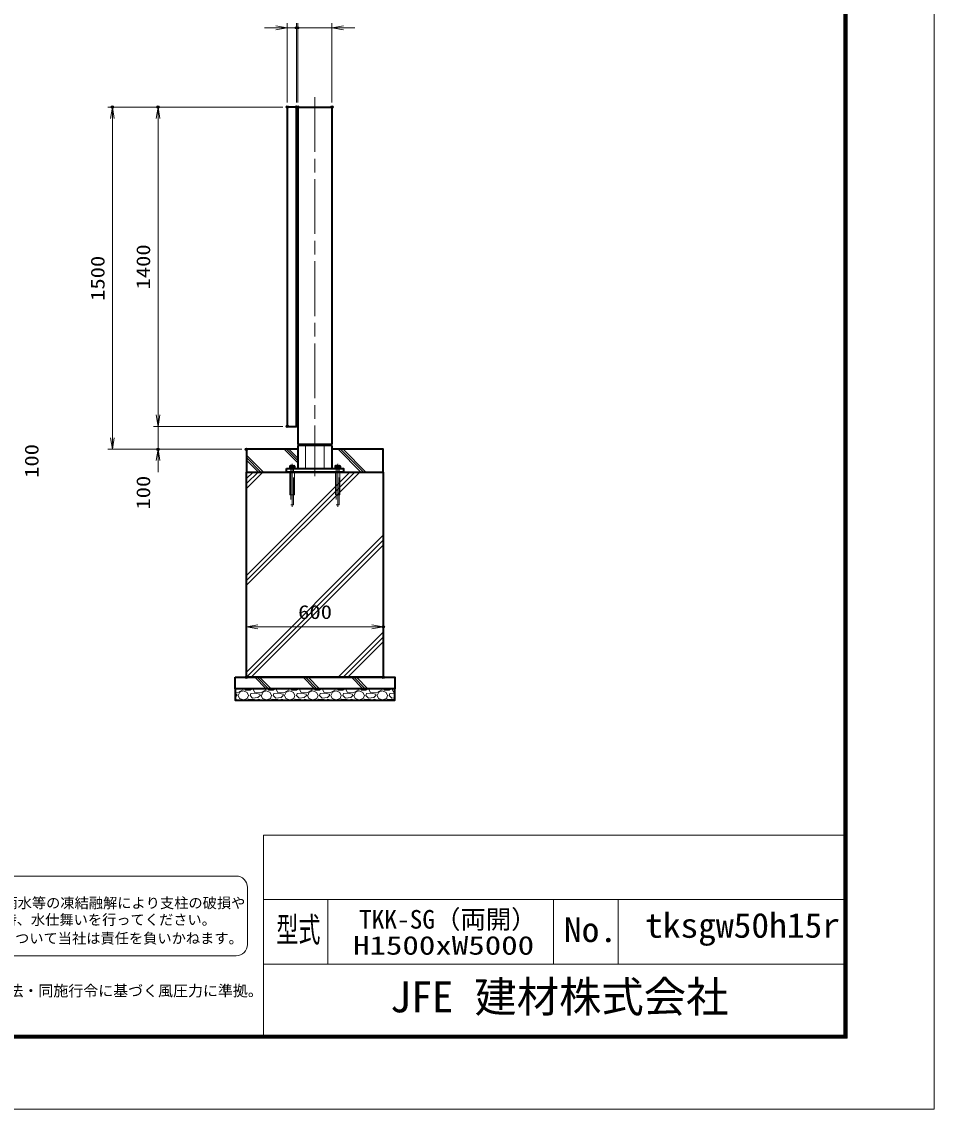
# Model space of a CAD drawing. Units: millimetres, scale not verified. Extents: x -5940 to 5940, y -4200 to 4200.
# Drawn here: x 1939 to 5940, y -4200 to 568 of the extents above; entities that cross this region are included whole.
import ezdxf
from ezdxf.enums import TextEntityAlignment as Align

# ---------------------------------------------------------------- set-up
doc = ezdxf.new("R2010")
doc.units = ezdxf.units.MM
doc.header["$LTSCALE"] = 20
doc.header["$PDMODE"] = 32
doc.header["$PDSIZE"] = 10
doc.linetypes.add('DASHED', pattern=[7.5, 6, -1.5])
doc.linetypes.add('USER1', pattern=[18, 12, -1.5, 3, -1.5])
for name, color, linetype, lineweight in [('0-0_D-TTL', 7, 'Continuous', 18), ('0-1_外形線', 7, 'Continuous', 35), ('0-2_軸線', 200, 'USER1', 15), ('0-4_細線', 2, 'Continuous', 35), ('0-5_寸法線', 4, 'Continuous', 18), ('0-6_0', 7, 'Continuous', 18), ('0-9_隠れ線', 140, 'DASHED', 18), ('0-A_ハッチング', 253, 'Continuous', 13), ('0-F_D-TTL-TXT', 7, 'Continuous', 18)]:
    doc.layers.add(name, color=color, linetype=linetype, lineweight=lineweight)
doc.layers.add('0-7_Defpoints', color=7, linetype='Continuous')
doc.layers.add('1-0_WAKU', color=7, linetype='Continuous')
doc.styles.add('ＭＳ ゴシック', font='')
doc.styles.get('ＭＳ ゴシック').set_extended_font_data('MS Gothic')

# ---------------------------------------------------------------- blocks, each defined once
blk = doc.blocks.new('_Open')
at = {"layer": '0-6_0'}
blk.add_line((-20, 3.333), (0, 0), dxfattribs=at)
blk.add_lwpolyline([(-20, -3.333), (0, 0), (-20, 0)], dxfattribs=at)
blk = doc.blocks.new('_DOTSMALL')
at = {"layer": '0-6_0'}
blk.add_line((-1.25, 0), (1.25, 0), dxfattribs=at)
blk = doc.blocks.new('PROFSP005ACXU6')
at = {"layer": '0-1_外形線'}
for p, q in [((12, 166), (12, 0)), ((199.9, 103.9), (12, 103.9)), ((12, -166), (12, 0)), ((216, 0), (216, 180)), ((199.9, -103.9), (12, -103.9))]:
    blk.add_line(p, q, dxfattribs=at)
for points in [[(108, 207.8), (12, 207.8), (12, 166), (0, 166), (0, 0)], [(108, -207.8), (12, -207.8), (12, -166), (0, -166), (0, 0)], [(216, 180), (199.9, 207.8), (108, 207.8)], [(216, 0), (216, -180), (199.9, -207.8), (108, -207.8)]]:
    blk.add_lwpolyline(points, dxfattribs=at)
for centre, radius, start, end in [((124, 155.9), 92, 325.61587, 34.38413), ((-127.9, 0), 343.9, 342.41211, 17.58789), ((124, -155.9), 92, 325.61587, 34.38413)]:
    blk.add_arc(centre, radius, start, end, dxfattribs=at)
blk = doc.blocks.new('A$C7A822601')
at = {"layer": '0-6_0', "rotation": 90}
blk.add_blockref('PROFSP005ACXU6', (0, 0), dxfattribs=at)

msp = doc.modelspace()

# ---------------------------------------------------------------- linework, layer by layer
at = {"layer": '0-0_D-TTL'}
for p, q in [((2998.29, -2997.86), (2998.29, -3874.71)), ((2998.29, -2997.86), (5544, -2997.86)), ((2998.29, -3280.71), (5544, -3280.71)), ((3281.14, -3280.71), (3281.14, -3563.57)), ((4271.14, -3280.71), (4271.14, -3563.57)), ((4554, -3280.71), (4554, -3563.57)), ((2998.29, -3563.57), (5544, -3563.57))]:
    msp.add_line(p, q, dxfattribs=at)
for points in [[(-5940, -4200), (5940, -4200), (5940, 4200), (-5940, 4200)], [(-5558.14, 3889.71), (5558.14, 3889.71), (5558.14, -3888.86), (-5558.14, -3888.86)], [(-5554.61, 3886.18), (5554.61, 3886.18), (5554.61, -3885.32), (-5554.61, -3885.32)], [(-5551.07, 3882.64), (5551.07, 3882.64), (5551.07, -3881.79), (-5551.07, -3881.79)], [(-5547.54, 3879.11), (5547.54, 3879.11), (5547.54, -3878.25), (-5547.54, -3878.25)], [(-5544, 3875.57), (5544, 3875.57), (5544, -3874.71), (-5544, -3874.71)]]:
    msp.add_lwpolyline(points, close=True, dxfattribs=at)
at = {"layer": '0-1_外形線'}
for p, q in [((3149.25, 193.74), (3149.25, -1285.26)), ((3149.25, 193.74), (3299.25, 193.74)), ((3299.25, 193.74), (3299.25, -1285.26)), ((3299.25, -1285.26), (3149.25, -1285.26)), ((3299.25, -1290.26), (3149.25, -1290.26)), ((3149.25, -1290.26), (3149.25, -1390.26)), ((3299.25, -1290.26), (3299.25, -1390.26))]:
    msp.add_line(p, q, dxfattribs=at)
for points in [[(3143.25, 193.74), (3103.25, 193.74), (3103.25, -1206.26), (3143.25, -1206.26)], [(3143.25, 128.74), (3149.25, 128.74), (3149.25, 178.74), (3143.25, 178.74)], [(3143.25, -1191.26), (3149.25, -1191.26), (3149.25, -1141.26), (3143.25, -1141.26)], [(2924.25, -1406.26), (3524.25, -1406.26), (3524.25, -2306.26), (2924.25, -2306.26)], [(3099.25, -1390.26), (3349.25, -1390.26), (3349.25, -1406.26), (3099.25, -1406.26)], [(2874.25, -2306.26), (3574.25, -2306.26), (3574.25, -2356.26), (2874.25, -2356.26)], [(3574.25, -2356.26), (2874.25, -2356.26), (2874.25, -2406.26), (3574.25, -2406.26)]]:
    msp.add_lwpolyline(points, close=True, dxfattribs=at)
msp.add_lwpolyline([(3149.25, -1306.26), (2924.25, -1306.26), (2924.25, -1406.26), (3524.25, -1406.26), (3524.25, -1306.26), (3299.25, -1306.26)], dxfattribs=at)
at = {"layer": '0-2_軸線'}
for p, q in [((3224.25, 237.45), (3224.25, -1424.77)), ((3124.25, -1370.92), (3124.25, -1558.8)), ((3324.25, -1370.92), (3324.25, -1558.8))]:
    msp.add_line(p, q, dxfattribs=at)
at = {"layer": '0-4_細線'}
for p, q in [((3182.95, -1285.26), (3182.95, -1290.26)), ((3265.55, -1285.26), (3265.55, -1290.26))]:
    msp.add_line(p, q, dxfattribs=at)
at = {"layer": '0-5_寸法線'}
for p, q in [((3053.25, 541.07), (3003.25, 541.07)), ((3103.25, 213.74), (3103.25, 561.07)), ((3103.25, 541.07), (3143.25, 541.07)), ((3143.25, 213.74), (3143.25, 561.07)), ((3143.25, 213.74), (3143.25, 561.07)), ((3149.25, 541.07), (3143.25, 541.07)), ((3149.25, 213.74), (3149.25, 561.07)), ((3149.25, 213.74), (3149.25, 561.07)), ((3299.25, 541.07), (3149.25, 541.07)), ((3299.25, 213.74), (3299.25, 561.07)), ((3349.25, 541.07), (3399.25, 541.07)), ((3083.25, 193.74), (2316.53, 193.74)), ((3083.25, 193.74), (2516.53, 193.74)), ((2336.53, -1256.26), (2336.53, 143.74)), ((2536.53, -1156.26), (2536.53, 143.74)), ((2536.53, -1156.26), (2536.53, -1106.26)), ((3083.25, -1206.26), (2516.53, -1206.26)), ((3083.25, -1206.26), (2516.53, -1206.26)), ((2536.53, -1206.26), (2536.53, -1306.26)), ((2904.25, -1306.26), (2316.53, -1306.26)), ((2904.25, -1306.26), (2516.53, -1306.26)), ((2536.53, -1356.26), (2536.53, -1406.26)), ((2924.25, -2286.26), (2924.25, -2065)), ((2924.25, -2085), (3524.25, -2085)), ((3524.25, -2286.26), (3524.25, -2065))]:
    msp.add_line(p, q, dxfattribs=at)
at = {"layer": '0-7_Defpoints'}
for p in [(3143.25, 541.07), (3149.25, 541.07), (2336.53, 193.74), (2536.53, 193.74), (3103.25, 193.74), (3103.25, 193.74), (3143.25, 193.74), (3149.25, 193.74), (3299.25, 193.74), (3103.25, -1206.26), (2536.53, -1306.26), (2924.25, -1306.26), (3524.25, -2085), (2924.25, -2306.26), (3524.25, -2306.26)]:
    msp.add_point(p, dxfattribs=at)
at = {"layer": '0-9_隠れ線'}
for p, q in [((3182.95, -1290.26), (3182.95, -1390.26)), ((3265.55, -1290.26), (3265.55, -1390.26)), ((3118.25, -1390.26), (3118.25, -1406.26)), ((3118.25, -1406.26), (3118.25, -1550.26)), ((3130.25, -1390.26), (3130.25, -1406.26)), ((3130.25, -1550.26), (3130.25, -1406.26)), ((3314.25, -1406.26), (3314.25, -1506.26)), ((3318.25, -1390.26), (3318.25, -1406.26)), ((3330.25, -1390.26), (3330.25, -1406.26)), ((3330.25, -1550.26), (3330.25, -1406.26)), ((3334.25, -1506.26), (3334.25, -1406.26)), ((3314.25, -1506.26), (3334.25, -1506.26)), ((3118.25, -1550.26), (3130.25, -1550.26))]:
    msp.add_line(p, q, dxfattribs=at)
for points in [[(3114.25, -1406.26), (3114.25, -1506.26), (3134.25, -1506.26), (3134.25, -1406.26)], [(3318.25, -1406.26), (3318.25, -1550.26), (3330.25, -1550.26)]]:
    msp.add_lwpolyline(points, dxfattribs=at)
at = {"layer": '0-A_ハッチング'}
for p, q in [((2998.49, -1406.26), (2924.25, -1332.02)), ((3149.25, -1366.63), (3088.87, -1306.26)), ((3149.25, -1355.76), (3099.75, -1306.26)), ((3149.25, -1344.88), (3110.62, -1306.26)), ((3426, -1406.26), (3326, -1306.26)), ((3436.88, -1406.26), (3336.88, -1306.26)), ((3447.75, -1406.26), (3347.75, -1306.26)), ((2987.61, -1406.26), (2924.25, -1342.89)), ((2976.74, -1406.26), (2924.25, -1353.77)), ((2924.25, -1435.13), (2953.12, -1406.26)), ((2924.25, -1859.4), (3377.39, -1406.26)), ((2924.25, -1456.88), (2974.87, -1406.26)), ((2924.25, -1881.15), (3399.14, -1406.26)), ((2924.25, -1478.63), (2996.62, -1406.26)), ((2924.25, -1902.9), (3420.89, -1406.26)), ((2924.25, -2283.66), (3524.25, -1683.66)), ((2924.25, -2305.41), (3524.25, -1705.41)), ((2945.15, -2306.26), (3524.25, -1727.16)), ((3325.92, -2306.26), (3524.25, -2107.93)), ((3347.67, -2306.26), (3524.25, -2129.68)), ((3369.42, -2306.26), (3524.25, -2151.43)), ((3010.32, -2356.26), (2960.32, -2306.26)), ((3021.2, -2356.26), (2971.2, -2306.26)), ((3032.07, -2356.26), (2982.07, -2306.26)), ((3222.45, -2356.26), (3172.45, -2306.26)), ((3233.33, -2356.26), (3183.33, -2306.26)), ((3244.2, -2356.26), (3194.2, -2306.26)), ((3434.58, -2356.26), (3384.58, -2306.26)), ((3445.46, -2356.26), (3395.46, -2306.26)), ((3456.33, -2356.26), (3406.33, -2306.26)), ((2884.38, -2374.2), (2874.25, -2373.39)), ((2881.34, -2380.29), (2874.25, -2378.52)), ((2882.35, -2385.37), (2881.34, -2380.29)), ((2905.72, -2363.02), (2884.38, -2374.2)), ((2888.45, -2385.37), (2894.54, -2371.15)), ((2894.54, -2371.15), (2910.8, -2366.07)), ((2907.65, -2356.26), (2905.72, -2363.02)), ((2910.8, -2366.07), (2927.06, -2372.16)), ((2916.51, -2356.26), (2918.93, -2362)), ((2918.93, -2362), (2940.26, -2363.02)), ((2927.06, -2372.16), (2933.15, -2385.37)), ((2940.26, -2363.02), (2949.01, -2356.26)), ((2940.26, -2385.37), (2943.31, -2377.24)), ((2962.62, -2375.21), (2943.31, -2377.24)), ((2953.47, -2359.97), (2956.81, -2356.26)), ((2960.58, -2372.16), (2953.47, -2359.97)), ((2985.98, -2374.2), (2960.58, -2372.16)), ((2982.94, -2380.29), (2962.62, -2375.21)), ((2983.95, -2385.37), (2982.94, -2380.29)), ((3007.32, -2363.02), (2985.98, -2374.2)), ((2990.05, -2385.37), (2996.14, -2371.15)), ((2996.14, -2371.15), (3012.4, -2366.07)), ((3009.25, -2356.26), (3007.32, -2363.02)), ((3012.4, -2366.07), (3028.66, -2372.16)), ((3018.11, -2356.26), (3020.53, -2362)), ((3020.53, -2362), (3041.86, -2363.02)), ((3028.66, -2372.16), (3034.75, -2385.37)), ((3041.86, -2363.02), (3050.61, -2356.26)), ((3041.86, -2385.37), (3044.91, -2377.24)), ((3064.22, -2375.21), (3044.91, -2377.24)), ((3055.07, -2359.97), (3058.41, -2356.26)), ((3062.18, -2372.16), (3055.07, -2359.97)), ((3087.58, -2374.2), (3062.18, -2372.16)), ((3084.54, -2380.29), (3064.22, -2375.21)), ((3085.55, -2385.37), (3084.54, -2380.29)), ((3108.92, -2363.02), (3087.58, -2374.2)), ((3091.65, -2385.37), (3097.74, -2371.15)), ((3097.74, -2371.15), (3114, -2366.07)), ((3110.85, -2356.26), (3108.92, -2363.02)), ((3114, -2366.07), (3130.26, -2372.16)), ((3119.71, -2356.26), (3122.13, -2362)), ((3122.13, -2362), (3143.46, -2363.02)), ((3130.26, -2372.16), (3136.35, -2385.37)), ((3143.46, -2363.02), (3152.21, -2356.26)), ((3143.46, -2385.37), (3146.51, -2377.24)), ((3165.82, -2375.21), (3146.51, -2377.24)), ((3156.67, -2359.97), (3160.01, -2356.26)), ((3163.78, -2372.16), (3156.67, -2359.97)), ((3189.18, -2374.2), (3163.78, -2372.16)), ((3186.14, -2380.29), (3165.82, -2375.21)), ((3187.15, -2385.37), (3186.14, -2380.29)), ((3210.52, -2363.02), (3189.18, -2374.2)), ((3193.25, -2385.37), (3199.34, -2371.15)), ((3199.34, -2371.15), (3215.6, -2366.07)), ((3212.45, -2356.26), (3210.52, -2363.02)), ((3215.6, -2366.07), (3231.86, -2372.16)), ((3221.31, -2356.26), (3223.73, -2362)), ((3223.73, -2362), (3245.06, -2363.02)), ((3231.86, -2372.16), (3237.95, -2385.37)), ((3245.06, -2363.02), (3253.81, -2356.26)), ((3245.06, -2385.37), (3248.11, -2377.24)), ((3267.42, -2375.21), (3248.11, -2377.24)), ((3258.27, -2359.97), (3261.61, -2356.26)), ((3265.38, -2372.16), (3258.27, -2359.97)), ((3290.78, -2374.2), (3265.38, -2372.16)), ((3287.74, -2380.29), (3267.42, -2375.21)), ((3288.75, -2385.37), (3287.74, -2380.29)), ((3312.12, -2363.02), (3290.78, -2374.2)), ((3294.85, -2385.37), (3300.94, -2371.15)), ((3300.94, -2371.15), (3317.2, -2366.07)), ((3314.05, -2356.26), (3312.12, -2363.02)), ((3317.2, -2366.07), (3333.46, -2372.16)), ((3322.91, -2356.26), (3325.33, -2362)), ((3325.33, -2362), (3346.66, -2363.02)), ((3333.46, -2372.16), (3339.55, -2385.37)), ((3346.66, -2363.02), (3355.41, -2356.26)), ((3346.66, -2385.37), (3349.71, -2377.24)), ((3369.02, -2375.21), (3349.71, -2377.24)), ((3359.87, -2359.97), (3363.21, -2356.26)), ((3366.98, -2372.16), (3359.87, -2359.97)), ((3392.38, -2374.2), (3366.98, -2372.16)), ((3389.34, -2380.29), (3369.02, -2375.21)), ((3390.35, -2385.37), (3389.34, -2380.29)), ((3413.72, -2363.02), (3392.38, -2374.2)), ((3396.45, -2385.37), (3402.54, -2371.15)), ((3402.54, -2371.15), (3418.8, -2366.07)), ((3415.65, -2356.26), (3413.72, -2363.02)), ((3418.8, -2366.07), (3435.06, -2372.16)), ((3424.51, -2356.26), (3426.93, -2362)), ((3426.93, -2362), (3448.26, -2363.02)), ((3435.06, -2372.16), (3441.15, -2385.37)), ((3448.26, -2363.02), (3457.01, -2356.26)), ((3448.26, -2385.37), (3451.31, -2377.24)), ((3470.62, -2375.21), (3451.31, -2377.24)), ((3461.47, -2359.97), (3464.81, -2356.26)), ((3468.58, -2372.16), (3461.47, -2359.97)), ((3493.98, -2374.2), (3468.58, -2372.16)), ((3490.94, -2380.29), (3470.62, -2375.21)), ((3491.95, -2385.37), (3490.94, -2380.29)), ((3515.32, -2363.02), (3493.98, -2374.2)), ((3498.05, -2385.37), (3504.14, -2371.15)), ((3504.14, -2371.15), (3520.4, -2366.07)), ((3517.25, -2356.26), (3515.32, -2363.02)), ((3520.4, -2366.07), (3536.66, -2372.16)), ((3526.11, -2356.26), (3528.53, -2362)), ((3528.53, -2362), (3549.86, -2363.02)), ((3536.66, -2372.16), (3542.75, -2385.37)), ((3549.86, -2363.02), (3558.61, -2356.26)), ((3549.86, -2385.37), (3552.91, -2377.24)), ((3572.22, -2375.21), (3552.91, -2377.24)), ((3563.07, -2359.97), (3566.41, -2356.26)), ((3570.18, -2372.16), (3563.07, -2359.97)), ((3574.25, -2372.49), (3570.18, -2372.16)), ((3574.25, -2375.72), (3572.22, -2375.21)), ((2882.35, -2385.37), (2874.25, -2394.38)), ((2875.24, -2401.63), (2874.25, -2402.05)), ((2887.43, -2405.69), (2875.24, -2401.63)), ((2886.49, -2406.26), (2887.43, -2405.69)), ((2887.43, -2385.37), (2893.53, -2399.6)), ((2893.53, -2399.6), (2910.8, -2404.68)), ((2910.8, -2404.68), (2928.07, -2399.6)), ((2928.07, -2399.6), (2933.15, -2385.37)), ((2935.18, -2401.63), (2930.11, -2406.26)), ((2959.57, -2403.66), (2935.18, -2401.63)), ((2951.44, -2397.56), (2940.26, -2385.37)), ((2974.81, -2395.53), (2951.44, -2397.56)), ((2961.15, -2406.26), (2959.57, -2403.66)), ((2976.84, -2401.63), (2969.73, -2404.68)), ((2969.73, -2404.68), (2970.36, -2406.26)), ((2983.95, -2385.37), (2974.81, -2395.53)), ((2989.03, -2405.69), (2976.84, -2401.63)), ((2988.09, -2406.26), (2989.03, -2405.69)), ((2989.03, -2385.37), (2995.13, -2399.6)), ((2995.13, -2399.6), (3012.4, -2404.68)), ((3012.4, -2404.68), (3029.67, -2399.6)), ((3029.67, -2399.6), (3034.75, -2385.37)), ((3036.78, -2401.63), (3031.71, -2406.26)), ((3061.17, -2403.66), (3036.78, -2401.63)), ((3053.04, -2397.56), (3041.86, -2385.37)), ((3076.41, -2395.53), (3053.04, -2397.56)), ((3062.75, -2406.26), (3061.17, -2403.66)), ((3078.44, -2401.63), (3071.33, -2404.68)), ((3071.33, -2404.68), (3071.96, -2406.26)), ((3085.55, -2385.37), (3076.41, -2395.53)), ((3090.63, -2405.69), (3078.44, -2401.63)), ((3089.69, -2406.26), (3090.63, -2405.69)), ((3090.63, -2385.37), (3096.73, -2399.6)), ((3096.73, -2399.6), (3114, -2404.68)), ((3114, -2404.68), (3131.27, -2399.6)), ((3131.27, -2399.6), (3136.35, -2385.37)), ((3138.38, -2401.63), (3133.31, -2406.26)), ((3162.77, -2403.66), (3138.38, -2401.63)), ((3154.64, -2397.56), (3143.46, -2385.37)), ((3178.01, -2395.53), (3154.64, -2397.56)), ((3164.35, -2406.26), (3162.77, -2403.66)), ((3180.04, -2401.63), (3172.93, -2404.68)), ((3172.93, -2404.68), (3173.56, -2406.26)), ((3187.15, -2385.37), (3178.01, -2395.53)), ((3192.23, -2405.69), (3180.04, -2401.63)), ((3191.29, -2406.26), (3192.23, -2405.69)), ((3192.23, -2385.37), (3198.33, -2399.6)), ((3198.33, -2399.6), (3215.6, -2404.68)), ((3215.6, -2404.68), (3232.87, -2399.6)), ((3232.87, -2399.6), (3237.95, -2385.37)), ((3239.98, -2401.63), (3234.91, -2406.26)), ((3264.37, -2403.66), (3239.98, -2401.63)), ((3256.24, -2397.56), (3245.06, -2385.37)), ((3279.61, -2395.53), (3256.24, -2397.56)), ((3265.95, -2406.26), (3264.37, -2403.66)), ((3281.64, -2401.63), (3274.53, -2404.68)), ((3274.53, -2404.68), (3275.16, -2406.26)), ((3288.75, -2385.37), (3279.61, -2395.53)), ((3293.83, -2405.69), (3281.64, -2401.63)), ((3292.89, -2406.26), (3293.83, -2405.69)), ((3293.83, -2385.37), (3299.93, -2399.6)), ((3299.93, -2399.6), (3317.2, -2404.68)), ((3317.2, -2404.68), (3334.47, -2399.6)), ((3334.47, -2399.6), (3339.55, -2385.37)), ((3341.58, -2401.63), (3336.51, -2406.26)), ((3365.97, -2403.66), (3341.58, -2401.63)), ((3357.84, -2397.56), (3346.66, -2385.37)), ((3381.21, -2395.53), (3357.84, -2397.56)), ((3367.55, -2406.26), (3365.97, -2403.66)), ((3383.24, -2401.63), (3376.13, -2404.68)), ((3376.13, -2404.68), (3376.76, -2406.26)), ((3390.35, -2385.37), (3381.21, -2395.53)), ((3395.43, -2405.69), (3383.24, -2401.63)), ((3394.49, -2406.26), (3395.43, -2405.69)), ((3395.43, -2385.37), (3401.53, -2399.6)), ((3401.53, -2399.6), (3418.8, -2404.68)), ((3418.8, -2404.68), (3436.07, -2399.6)), ((3436.07, -2399.6), (3441.15, -2385.37)), ((3443.18, -2401.63), (3438.11, -2406.26)), ((3467.57, -2403.66), (3443.18, -2401.63)), ((3459.44, -2397.56), (3448.26, -2385.37)), ((3482.81, -2395.53), (3459.44, -2397.56)), ((3469.15, -2406.26), (3467.57, -2403.66)), ((3484.84, -2401.63), (3477.73, -2404.68)), ((3477.73, -2404.68), (3478.36, -2406.26)), ((3491.95, -2385.37), (3482.81, -2395.53)), ((3497.03, -2405.69), (3484.84, -2401.63)), ((3496.09, -2406.26), (3497.03, -2405.69)), ((3497.03, -2385.37), (3503.13, -2399.6)), ((3503.13, -2399.6), (3520.4, -2404.68)), ((3520.4, -2404.68), (3537.67, -2399.6)), ((3537.67, -2399.6), (3542.75, -2385.37)), ((3544.78, -2401.63), (3539.71, -2406.26)), ((3569.17, -2403.66), (3544.78, -2401.63)), ((3561.04, -2397.56), (3549.86, -2385.37)), ((3574.25, -2396.42), (3561.04, -2397.56)), ((3570.75, -2406.26), (3569.17, -2403.66))]:
    msp.add_line(p, q, dxfattribs=at)
at = {"layer": '0-F_D-TTL-TXT', "color": 2}
for p, q in [((2878.63, -3177.42), (433.08, -3177.42)), ((2928.63, -3477.42), (2928.63, -3227.42)), ((433.08, -3527.42), (2878.63, -3527.42))]:
    msp.add_line(p, q, dxfattribs=at)
for centre, start, end in [((2878.63, -3227.42), 0, 90), ((2878.63, -3477.42), 270, 0)]:
    msp.add_arc(centre, 50, start, end, dxfattribs=at)

# ---------------------------------------------------------------- block references
at = {"layer": '0-4_細線', "xscale": 0.05, "yscale": 0.05}
for p in [(3124.25, -1390.26), (3324.25, -1390.26)]:
    msp.add_blockref('A$C7A822601', p, dxfattribs=at)
at = {"layer": '0-5_寸法線', "xscale": 2.5, "yscale": 2.5}
for name, p in [('_Open', (3103.25, 541.07)), ('_DOTSMALL', (3143.25, 541.07)), ('_DOTSMALL', (3149.25, 541.07)), ('_Open', (3524.25, -2085))]:
    msp.add_blockref(name, p, dxfattribs=at)
for name, p, rotation in [('_DOTSMALL', (3143.25, 541.07), 180), ('_DOTSMALL', (3149.25, 541.07), 180), ('_Open', (3299.25, 541.07), 180), ('_Open', (2336.53, 193.74), 90), ('_Open', (2536.53, 193.74), 90), ('_Open', (2536.53, -1206.26), 270), ('_Open', (2536.53, -1206.26), 270), ('_Open', (2336.53, -1306.26), 270), ('_Open', (2536.53, -1306.26), 90), ('_Open', (2924.25, -2085), 180)]:
    msp.add_blockref(name, p, dxfattribs=dict(at, rotation=rotation))

# ---------------------------------------------------------------- texts
at = {"layer": '0-5_寸法線', "color": 254, "style": 'ＭＳ ゴシック', "width": 1.2}
for s, p in [('1400', (2520.19, -605.86)), ('1500', (2320.19, -655.86)), ('100', (2030.71, -1431.86)), ('100', (2520.19, -1570.94))]:
    msp.add_text(s, height=60.56, rotation=90, dxfattribs=at).set_placement(p, align=Align.BOTTOM_LEFT)
msp.add_text('600', height=60.56, dxfattribs=at).set_placement((3151.05, -2068.66), align=Align.BOTTOM_LEFT)
at = {"layer": '0-F_D-TTL-TXT', "style": 'ＭＳ ゴシック'}
for s, height, p in [('凍結の恐れがある場所への設置は、内部に溜まった雨水等の凍結融解により支柱の破損や', 45.75, (423.26, -3332.09)), ('コンクリート基礎の破損の恐れがありますので施工時、水仕舞いを行ってください。', 45.75, (419.15, -3405.52)), ('施工による水仕舞い不備で起こる支柱・基礎の破損について当社は責任を負いかねます。 ', 45.75, (412.16, -3487.01)), ('JFE 建材株式会社', 136.1, (3553.22, -3816.03)), ('（設計条件）風荷重：昭和57年改正 建築基準法・同施行令に基づく風圧力に準拠。', 48.09, (536.29, -3719.1))]:
    msp.add_text(s, height=height, dxfattribs=at).set_placement(p, align=Align.BOTTOM_LEFT)
for s, height, width, p in [('tksgw50h15r', 108.8, 1.05, (4671.86, -3480.79)), ('型式', 108.9, 0.65, (3055.23, -3499.65)), ('No.', 108.8, 1.05, (4316.4, -3499.65))]:
    msp.add_text(s, height=height, dxfattribs=dict(at, width=width)).set_placement(p, align=Align.BOTTOM_LEFT)
at = {"layer": '1-0_WAKU', "style": 'ＭＳ ゴシック'}
msp.add_text('TKK-SG（両開）', height=81.64, dxfattribs=at).set_placement((3417.9, -3432.67), align=Align.BOTTOM_LEFT)
at = {"layer": '1-0_WAKU', "style": 'ＭＳ ゴシック', "width": 1.3}
msp.add_text('H1500xW5000', height=81.64, dxfattribs=at).set_placement((3391.46, -3546.87), align=Align.BOTTOM_LEFT)

doc.saveas('drawing.dxf')
